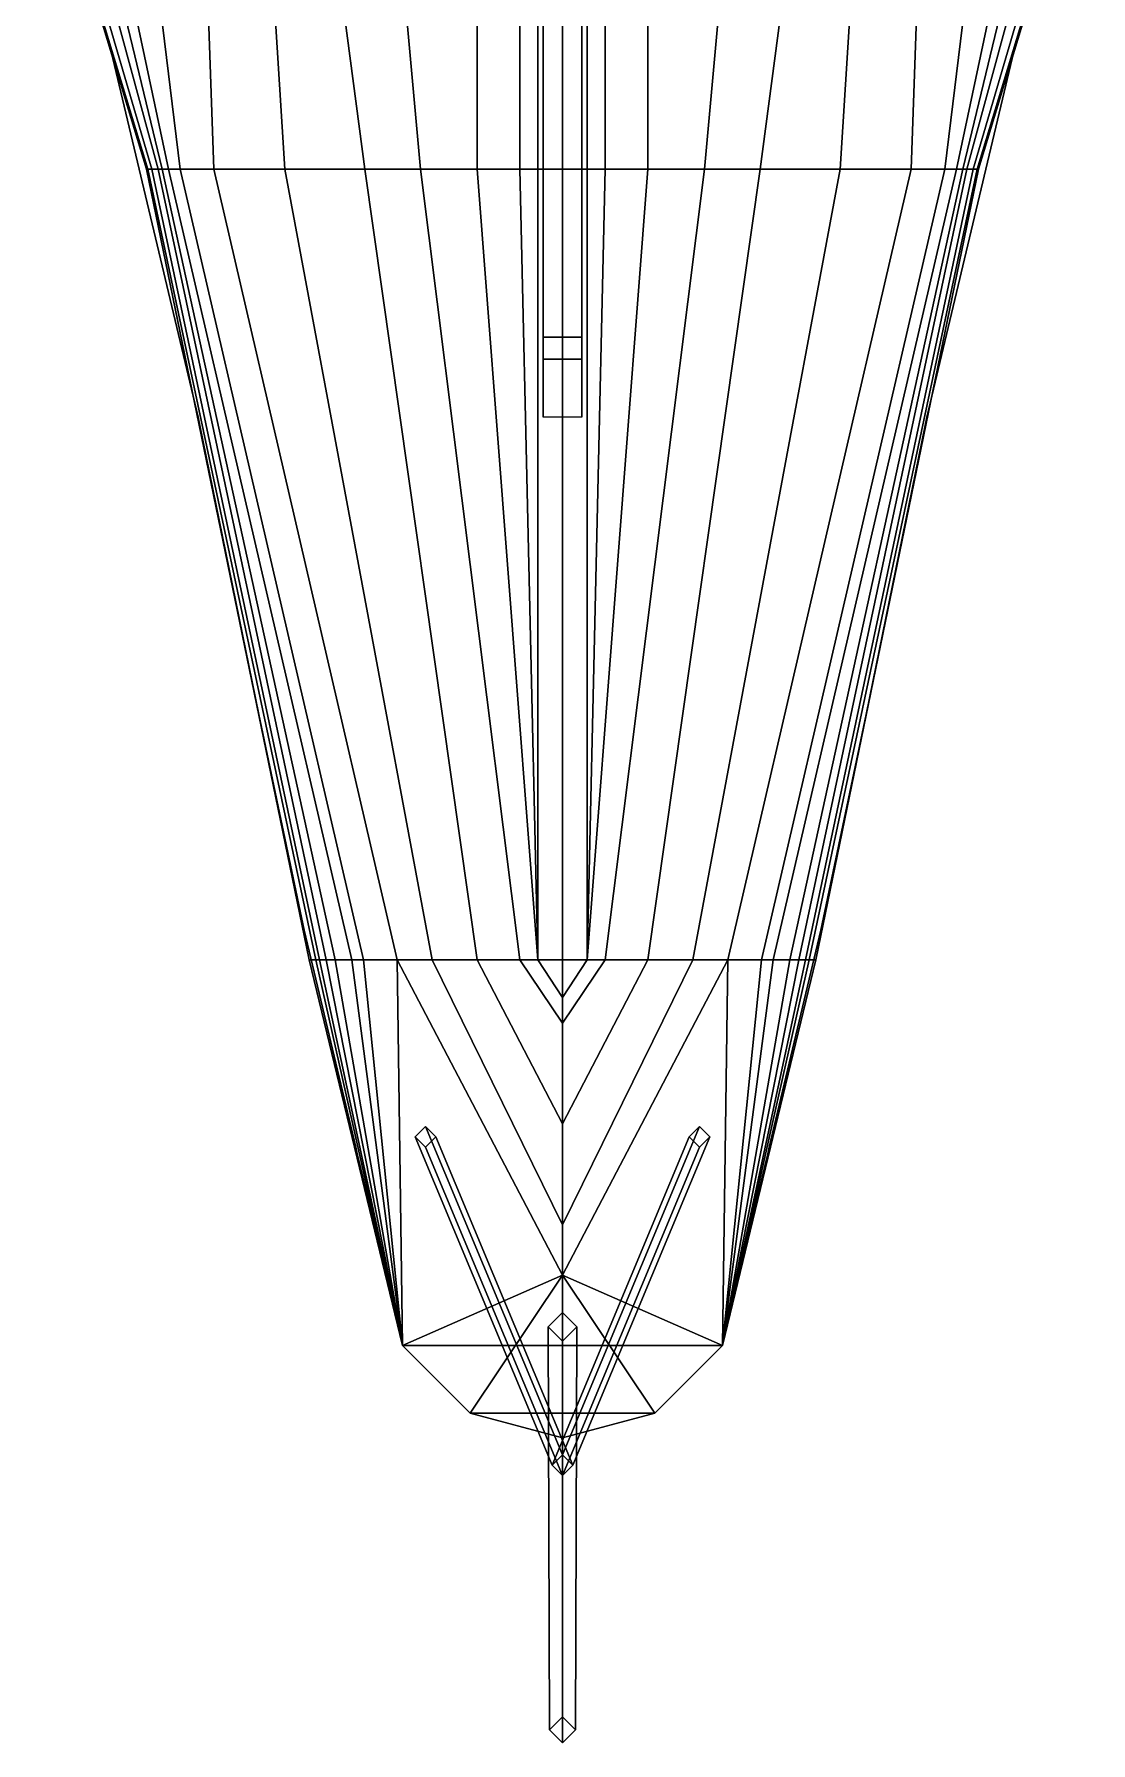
# Model space of a CAD drawing. Extents: x -12 to 12, y -95 to 93.
# Drawn here: x -4.09 to 4.09, y -95.25 to -82.03 of the extents above; entities that cross this region are included whole.
import ezdxf

# ---------------------------------------------------------------- set-up
doc = ezdxf.new("R2010")
doc.units = 0
doc.layers.get('0').update_dxf_attribs({"linetype": 'CONTINUOUS'})
doc.layers.add('RAILINGS', color=6, linetype='CONTINUOUS')
doc.layers.add('SUPERSCTUCTURE', color=3, linetype='CONTINUOUS')

msp = doc.modelspace()

# ---------------------------------------------------------------- linework, layer by layer
for points in [[(-0.15, -78.86, -3.36), (-0.15, -79.2, -5.42), (-0.15, -84.54, -5.45), (-0.15, -84.99, -1.73)], [(0.15, -84.54, -5.45), (0.15, -79.2, -5.42), (0.15, -78.86, -3.36), (0.15, -84.99, -1.73)], [(-0.15, -79.2, -5.42), (-0.15, -79.32, -5.58), (-0.15, -84.37, -5.62), (-0.15, -84.54, -5.45)], [(0.15, -84.37, -5.62), (0.15, -79.32, -5.58), (0.15, -79.2, -5.42), (0.15, -84.54, -5.45)], [(-0.15, -84.37, -5.62), (-0.15, -79.32, -5.58), (0.15, -79.32, -5.58), (0.15, -84.37, -5.62)], [(-4.09, -80.2, 4.28), (-4.08, -80.2, 3.84), (-3.21, -83.07, 3.96), (-3.22, -83.07, 4.29)], [(-4.08, -80.2, 3.84), (-4.02, -80.2, 3.49), (-3.18, -83.07, 3.73), (-3.21, -83.07, 3.96)], [(-4.02, -80.2, 3.49), (-3.91, -80.2, 2.96), (-3.13, -83.07, 3.55), (-3.18, -83.07, 3.73)], [(-3.91, -80.2, 2.96), (-3.79, -80.2, 2.52), (-3.1, -83.07, 3.27), (-3.13, -83.07, 3.55)], [(-3.79, -80.2, 2.52), (-3.66, -80.2, 1.99), (-3.05, -83.07, 2.97), (-3.1, -83.07, 3.27)], [(-3.66, -80.2, 1.99), (-3.31, -80.2, 1), (-2.96, -83.07, 2.56), (-3.05, -83.07, 2.97)], [(-3.31, -80.2, 1), (-2.8, -80.2, -0.11), (-2.7, -83.07, 1.67), (-2.96, -83.07, 2.56)], [(-2.8, -80.2, -0.11), (-2.33, -80.2, -0.86), (-2.15, -83.07, 0.26), (-2.7, -83.07, 1.67)], [(-2.33, -80.2, -0.86), (-1.91, -80.2, -1.5), (-1.53, -83.07, -0.86), (-2.15, -83.07, 0.26)], [(-1.91, -80.2, -1.5), (-1.36, -80.2, -2.02), (-1.1, -83.07, -1.39), (-1.53, -83.07, -0.86)], [(-1.36, -80.2, -2.02), (-0.66, -80.2, -2.57), (-0.66, -83.07, -1.77), (-1.1, -83.07, -1.39)], [(-0.66, -80.2, -2.57), (-0.33, -80.2, -2.76), (-0.33, -83.07, -2.02), (-0.66, -83.07, -1.77)], [(-0.33, -80.2, -2.76), (-0.19, -80.2, -2.83), (-0.19, -83.07, -2.11), (-0.33, -83.07, -2.02)], [(0, -83.07, -2.2), (-0.19, -83.07, -2.11), (-0.19, -80.2, -2.83), (0, -80.2, -2.85)], [(0, -80.2, -2.85), (0.19, -80.2, -2.83), (0.19, -83.07, -2.11), (0, -83.07, -2.2)], [(0.33, -83.07, -2.02), (0.19, -83.07, -2.11), (0.19, -80.2, -2.83), (0.33, -80.2, -2.76)], [(0.66, -83.07, -1.77), (0.33, -83.07, -2.02), (0.33, -80.2, -2.76), (0.66, -80.2, -2.57)], [(1.1, -83.07, -1.39), (0.66, -83.07, -1.77), (0.66, -80.2, -2.57), (1.36, -80.2, -2.02)], [(1.53, -83.07, -0.86), (1.1, -83.07, -1.39), (1.36, -80.2, -2.02), (1.91, -80.2, -1.5)], [(2.15, -83.07, 0.26), (1.53, -83.07, -0.86), (1.91, -80.2, -1.5), (2.33, -80.2, -0.86)], [(2.7, -83.07, 1.67), (2.15, -83.07, 0.26), (2.33, -80.2, -0.86), (2.8, -80.2, -0.11)], [(2.96, -83.07, 2.56), (2.7, -83.07, 1.67), (2.8, -80.2, -0.11), (3.31, -80.2, 1)], [(3.05, -83.07, 2.97), (2.96, -83.07, 2.56), (3.31, -80.2, 1), (3.66, -80.2, 1.99)], [(3.1, -83.07, 3.27), (3.05, -83.07, 2.97), (3.66, -80.2, 1.99), (3.79, -80.2, 2.52)], [(3.13, -83.07, 3.55), (3.1, -83.07, 3.27), (3.79, -80.2, 2.52), (3.91, -80.2, 2.96)], [(3.18, -83.07, 3.73), (3.13, -83.07, 3.55), (3.91, -80.2, 2.96), (4.02, -80.2, 3.49)], [(3.21, -83.07, 3.96), (3.18, -83.07, 3.73), (4.02, -80.2, 3.49), (4.08, -80.2, 3.84)], [(3.22, -83.07, 4.29), (3.21, -83.07, 3.96), (4.08, -80.2, 3.84), (4.09, -80.2, 4.28)], [(-3.22, -83.07, 4.29), (-3.21, -83.07, 3.96), (-1.91, -89.19, 4.09), (-1.96, -89.19, 4.35)], [(-3.21, -83.07, 3.96), (-3.18, -83.07, 3.73), (-1.88, -89.19, 3.88), (-1.91, -89.19, 4.09)], [(-3.18, -83.07, 3.73), (-3.13, -83.07, 3.55), (-1.83, -89.19, 3.7), (-1.88, -89.19, 3.88)], [(-3.13, -83.07, 3.55), (-3.1, -83.07, 3.27), (-1.76, -89.19, 3.42), (-1.83, -89.19, 3.7)], [(-3.1, -83.07, 3.27), (-3.05, -83.07, 2.97), (-1.63, -89.19, 2.99), (-1.76, -89.19, 3.42)], [(-3.05, -83.07, 2.97), (-2.96, -83.07, 2.56), (-1.54, -89.19, 2.56), (-1.63, -89.19, 2.99)], [(-2.96, -83.07, 2.56), (-2.7, -83.07, 1.67), (-1.28, -89.19, 1.89), (-1.54, -89.19, 2.56)], [(-2.7, -83.07, 1.67), (-2.15, -83.07, 0.26), (-1.01, -89.19, 1.24), (-1.28, -89.19, 1.89)], [(-2.15, -83.07, 0.26), (-1.53, -83.07, -0.86), (-0.66, -89.19, 0.59), (-1.01, -89.19, 1.24)], [(-1.53, -83.07, -0.86), (-1.1, -83.07, -1.39), (-0.33, -89.19, 0.19), (-0.66, -89.19, 0.59)], [(-1.1, -83.07, -1.39), (-0.66, -83.07, -1.77), (-0.19, -89.19, 0.1), (-0.33, -89.19, 0.19)], [(-0.66, -83.07, -1.77), (-0.33, -83.07, -2.02), (-0.19, -89.19, 0.1)], [(-0.33, -83.07, -2.02), (-0.19, -83.07, -2.11), (-0.19, -89.19, 0.1)], [(0, -89.19, 0.07), (-0.19, -89.19, 0.1), (-0.19, -83.07, -2.11), (0, -83.07, -2.2)], [(0, -83.07, -2.2), (0.19, -83.07, -2.11), (0.19, -89.19, 0.1), (0, -89.19, 0.07)], [(0.19, -89.19, 0.1), (0.19, -89.19, 0.1), (0.19, -83.07, -2.11), (0.33, -83.07, -2.02)], [(0.19, -89.19, 0.1), (0.19, -89.19, 0.1), (0.33, -83.07, -2.02), (0.66, -83.07, -1.77)], [(0.33, -89.19, 0.19), (0.19, -89.19, 0.1), (0.66, -83.07, -1.77), (1.1, -83.07, -1.39)], [(0.66, -89.19, 0.59), (0.33, -89.19, 0.19), (1.1, -83.07, -1.39), (1.53, -83.07, -0.86)], [(1.01, -89.19, 1.24), (0.66, -89.19, 0.59), (1.53, -83.07, -0.86), (2.15, -83.07, 0.26)], [(1.28, -89.19, 1.89), (1.01, -89.19, 1.24), (2.15, -83.07, 0.26), (2.7, -83.07, 1.67)], [(1.54, -89.19, 2.56), (1.28, -89.19, 1.89), (2.7, -83.07, 1.67), (2.96, -83.07, 2.56)], [(1.63, -89.19, 2.99), (1.54, -89.19, 2.56), (2.96, -83.07, 2.56), (3.05, -83.07, 2.97)], [(1.76, -89.19, 3.42), (1.63, -89.19, 2.99), (3.05, -83.07, 2.97), (3.1, -83.07, 3.27)], [(1.83, -89.19, 3.7), (1.76, -89.19, 3.42), (3.1, -83.07, 3.27), (3.13, -83.07, 3.55)], [(1.88, -89.19, 3.88), (1.83, -89.19, 3.7), (3.13, -83.07, 3.55), (3.18, -83.07, 3.73)], [(1.91, -89.19, 4.09), (1.88, -89.19, 3.88), (3.18, -83.07, 3.73), (3.21, -83.07, 3.96)], [(1.96, -89.19, 4.35), (1.91, -89.19, 4.09), (3.21, -83.07, 3.96), (3.22, -83.07, 4.29)], [(-0.15, -84.54, -5.45), (-0.15, -84.37, -5.62), (0.15, -84.37, -5.62), (0.15, -84.54, -5.45)], [(-0.15, -84.99, -1.73), (-0.15, -84.54, -5.45), (0.15, -84.54, -5.45), (0.15, -84.99, -1.73)], [(-1.91, -89.19, 4.09), (-1.238, -92.175, 4.09), (-1.238, -92.175, 4.35), (-1.96, -89.19, 4.35)], [(-1.88, -89.19, 3.88), (-1.238, -92.175, 4.09), (-1.238, -92.175, 4.09), (-1.91, -89.19, 4.09)], [(-1.83, -89.19, 3.7), (-1.238, -92.175, 4.09), (-1.238, -92.175, 4.09), (-1.88, -89.19, 3.88)], [(-1.76, -89.19, 3.42), (-1.76, -89.19, 3.42), (-1.238, -92.175, 4.09), (-1.83, -89.19, 3.7)], [(-1.63, -89.19, 2.99), (-1.63, -89.19, 2.99), (-1.238, -92.175, 4.09), (-1.76, -89.19, 3.42)], [(-1.54, -89.19, 2.56), (-1.54, -89.19, 2.56), (-1.238, -92.175, 4.09), (-1.63, -89.19, 2.99)], [(-1.28, -89.19, 1.89), (-1.28, -89.19, 1.89), (-1.238, -92.175, 4.09), (-1.54, -89.19, 2.56)], [(0, -91.63, 1.89), (0, -91.63, 1.89), (-1.238, -92.175, 4.09), (-1.28, -89.19, 1.89)], [(-1.28, -89.19, 1.89), (-1.01, -89.19, 1.24), (0, -91.24, 1.24), (0, -91.63, 1.89)], [(-1.01, -89.19, 1.24), (-0.66, -89.19, 0.59), (0, -90.46, 0.59), (0, -91.24, 1.24)], [(-0.66, -89.19, 0.59), (-0.33, -89.19, 0.19), (0, -89.68, 0.19), (0, -90.46, 0.59)], [(-0.33, -89.19, 0.19), (-0.19, -89.19, 0.1), (0, -89.48, 0.1), (0, -89.68, 0.19)], [(0, -89.48, 0.1), (0, -89.48, 0.1), (-0.19, -89.19, 0.1), (0, -89.19, 0.07)], [(-0.19, -89.19, 0.1), (-0.19, -89.19, 0.1), (0, -89.48, 0.1)], [(-0.19, -89.19, 0.1), (-0.19, -89.19, 0.1), (0, -89.48, 0.1)], [(1.238, -92.175, 4.09), (0, -91.63, 1.89), (1.28, -89.19, 1.89), (1.238, -92.175, 4.09)], [(0, -90.46, 0.59), (0, -89.68, 0.19), (0.33, -89.19, 0.19), (0.66, -89.19, 0.59)], [(0, -89.19, 0.07), (0.19, -89.19, 0.1), (0, -89.48, 0.1)], [(0, -89.68, 0.19), (0, -89.48, 0.1), (0.19, -89.19, 0.1), (0.33, -89.19, 0.19)], [(0, -89.48, 0.1), (0, -89.48, 0.1), (0.19, -89.19, 0.1)], [(0, -89.48, 0.1), (0, -89.48, 0.1), (0.19, -89.19, 0.1)], [(0, -91.63, 1.89), (0, -91.24, 1.24), (1.01, -89.19, 1.24), (1.28, -89.19, 1.89)], [(0, -91.24, 1.24), (0, -90.46, 0.59), (0.66, -89.19, 0.59), (1.01, -89.19, 1.24)], [(1.238, -92.175, 4.09), (1.28, -89.19, 1.89), (1.54, -89.19, 2.56), (1.238, -92.175, 4.09)], [(1.238, -92.175, 4.09), (1.54, -89.19, 2.56), (1.63, -89.19, 2.99), (1.238, -92.175, 4.09)], [(1.238, -92.175, 4.09), (1.63, -89.19, 2.99), (1.76, -89.19, 3.42), (1.238, -92.175, 4.09)], [(1.238, -92.175, 4.09), (1.76, -89.19, 3.42), (1.83, -89.19, 3.7), (1.238, -92.175, 4.09)], [(1.238, -92.175, 4.09), (1.83, -89.19, 3.7), (1.88, -89.19, 3.88), (1.238, -92.175, 4.09)], [(1.238, -92.175, 4.09), (1.88, -89.19, 3.88), (1.91, -89.19, 4.09), (1.238, -92.175, 4.09)], [(1.238, -92.175, 4.09), (1.91, -89.19, 4.09), (1.96, -89.19, 4.35), (1.238, -92.175, 4.35)], [(-1.06, -90.48, 4.35), (-1.14, -90.56, 4.35), (-0.08, -93.1, 7.29), (0, -93.02, 7.29)], [(-1.14, -90.56, 4.35), (-1.06, -90.64, 4.35), (0, -93.18, 7.29), (-0.08, -93.1, 7.29)], [(-0.98, -90.56, 4.35), (-1.06, -90.48, 4.35), (0, -93.02, 7.29), (0.08, -93.1, 7.29)], [(-1.06, -90.64, 4.35), (-0.98, -90.56, 4.35), (0.08, -93.1, 7.29), (0, -93.18, 7.29)], [(1.06, -90.48, 4.35), (0.98, -90.56, 4.35), (-0.08, -93.1, 7.29), (0, -93.02, 7.29)], [(0.98, -90.56, 4.35), (1.06, -90.64, 4.35), (0, -93.18, 7.29), (-0.08, -93.1, 7.29)], [(1.14, -90.56, 4.35), (1.06, -90.48, 4.35), (0, -93.02, 7.29), (0.08, -93.1, 7.29)], [(1.06, -90.64, 4.35), (1.14, -90.56, 4.35), (0.08, -93.1, 7.29), (0, -93.18, 7.29)], [(0, -91.63, 1.89), (0, -91.63, 1.89), (-0.715, -92.698, 4.09), (-1.238, -92.175, 4.09)], [(0, -91.63, 1.89), (0, -91.63, 1.89), (0, -92.89, 4.09), (-0.715, -92.698, 4.09)], [(0, -91.63, 1.89), (0, -91.63, 1.89), (1.238, -92.175, 4.09), (0.715, -92.698, 4.09)], [(0, -91.63, 1.89), (0, -91.63, 1.89), (0.715, -92.698, 4.09), (0, -92.89, 4.09)], [(0, -91.92, 4.35), (-0.11, -92.03, 4.35), (-0.1, -95.15, 12.78), (0, -95.05, 12.78)], [(-0.11, -92.03, 4.35), (0, -92.14, 4.35), (0, -95.25, 12.78), (-0.1, -95.15, 12.78)], [(0.11, -92.03, 4.35), (0, -91.92, 4.35), (0, -95.05, 12.78), (0.1, -95.15, 12.78)], [(0, -92.14, 4.35), (0.11, -92.03, 4.35), (0.1, -95.15, 12.78), (0, -95.25, 12.78)], [(-1.238, -92.175, 4.09), (-0.715, -92.698, 4.09), (-0.715, -92.698, 4.35), (-1.238, -92.175, 4.35)], [(0.715, -92.698, 4.09), (1.238, -92.175, 4.09), (1.238, -92.175, 4.35), (0.715, -92.698, 4.35)], [(-0.715, -92.698, 4.09), (0, -92.89, 4.09), (0, -92.89, 4.35), (-0.715, -92.698, 4.35)], [(0, -92.89, 4.09), (0.715, -92.698, 4.09), (0.715, -92.698, 4.35), (0, -92.89, 4.35)], [(0, -95.25, 12.78), (0.1, -95.15, 12.78), (0, -95.05, 12.78), (-0.1, -95.15, 12.78)]]:
    msp.add_3dface(points)
at = {"layer": 'RAILINGS'}
for points in [[(-3.52, -82.05, 4.28), (-3.54, -82, 4.28), (-3.54, -82, 5.46), (-3.52, -82.05, 5.46)], [(-3.52, -82.05, 5.46), (-3.54, -82, 5.46), (-3.54, -82, 4.28), (-3.52, -82.05, 4.28)], [(-2.82, -84.99, 4.91), (-2.82, -84.99, 4.96), (-3.52, -82.05, 4.94), (-3.52, -82.05, 4.89)], [(-3.52, -82.05, 4.89), (-3.52, -82.05, 4.94), (-2.82, -84.99, 4.96), (-2.82, -84.99, 4.91)], [(-3.52, -82.05, 5.41), (-3.52, -82.05, 5.46), (-2.82, -84.99, 5.48), (-2.82, -84.99, 5.43)], [(-2.82, -84.99, 5.43), (-2.82, -84.99, 5.48), (-3.52, -82.05, 5.46), (-3.52, -82.05, 5.41)], [(2.82, -84.99, 5.43), (2.82, -84.99, 5.48), (3.52, -82.05, 5.46), (3.52, -82.05, 5.41)], [(3.52, -82.05, 5.41), (3.52, -82.05, 5.46), (2.82, -84.99, 5.48), (2.82, -84.99, 5.43)], [(3.52, -82.05, 4.89), (3.52, -82.05, 4.94), (2.82, -84.99, 4.96), (2.82, -84.99, 4.91)], [(2.82, -84.99, 4.91), (2.82, -84.99, 4.96), (3.52, -82.05, 4.94), (3.52, -82.05, 4.89)], [(3.52, -82.05, 5.46), (3.54, -82, 5.46), (3.54, -82, 4.28), (3.52, -82.05, 4.28)], [(3.52, -82.05, 4.28), (3.54, -82, 4.28), (3.54, -82, 5.46), (3.52, -82.05, 5.46)], [(-2.81, -85.04, 4.3), (-2.82, -84.99, 4.3), (-2.82, -84.99, 5.48), (-2.81, -85.04, 5.48)], [(-2.81, -85.04, 5.48), (-2.82, -84.99, 5.48), (-2.82, -84.99, 4.3), (-2.81, -85.04, 4.3)], [(2.81, -85.04, 5.48), (2.82, -84.99, 5.48), (2.82, -84.99, 4.3), (2.81, -85.04, 4.3)], [(2.81, -85.04, 4.3), (2.82, -84.99, 4.3), (2.82, -84.99, 5.48), (2.81, -85.04, 5.48)], [(-2.35, -87.29, 4.94), (-2.35, -87.29, 4.99), (-2.81, -85.04, 4.96), (-2.81, -85.04, 4.91)], [(-2.81, -85.04, 4.91), (-2.81, -85.04, 4.96), (-2.35, -87.29, 4.99), (-2.35, -87.29, 4.94)], [(-2.81, -85.04, 5.43), (-2.81, -85.04, 5.48), (-2.35, -87.29, 5.51), (-2.35, -87.29, 5.46)], [(-2.35, -87.29, 5.46), (-2.35, -87.29, 5.51), (-2.81, -85.04, 5.48), (-2.81, -85.04, 5.43)], [(2.35, -87.29, 5.46), (2.35, -87.29, 5.51), (2.81, -85.04, 5.48), (2.81, -85.04, 5.43)], [(2.81, -85.04, 5.43), (2.81, -85.04, 5.48), (2.35, -87.29, 5.51), (2.35, -87.29, 5.46)], [(2.81, -85.04, 4.91), (2.81, -85.04, 4.96), (2.35, -87.29, 4.99), (2.35, -87.29, 4.94)], [(2.35, -87.29, 4.94), (2.35, -87.29, 4.99), (2.81, -85.04, 4.96), (2.81, -85.04, 4.91)], [(-2.34, -87.34, 4.33), (-2.35, -87.29, 4.33), (-2.35, -87.29, 5.51), (-2.34, -87.34, 5.51)], [(-2.34, -87.34, 5.51), (-2.35, -87.29, 5.51), (-2.35, -87.29, 4.33), (-2.34, -87.34, 4.33)], [(-2.01, -88.91, 4.96), (-2.01, -88.91, 5.01), (-2.34, -87.34, 4.99), (-2.34, -87.34, 4.94)], [(-2.34, -87.34, 4.94), (-2.34, -87.34, 4.99), (-2.01, -88.91, 5.01), (-2.01, -88.91, 4.96)], [(-2.34, -87.34, 5.46), (-2.34, -87.34, 5.51), (-2.01, -88.91, 5.53), (-2.01, -88.91, 5.48)], [(-2.01, -88.91, 5.48), (-2.01, -88.91, 5.53), (-2.34, -87.34, 5.51), (-2.34, -87.34, 5.46)], [(2.01, -88.91, 5.48), (2.01, -88.91, 5.53), (2.34, -87.34, 5.51), (2.34, -87.34, 5.46)], [(2.34, -87.34, 5.46), (2.34, -87.34, 5.51), (2.01, -88.91, 5.53), (2.01, -88.91, 5.48)], [(2.34, -87.34, 4.94), (2.34, -87.34, 4.99), (2.01, -88.91, 5.01), (2.01, -88.91, 4.96)], [(2.01, -88.91, 4.96), (2.01, -88.91, 5.01), (2.34, -87.34, 4.99), (2.34, -87.34, 4.94)], [(2.34, -87.34, 5.51), (2.35, -87.29, 5.51), (2.35, -87.29, 4.33), (2.34, -87.34, 4.33)], [(2.34, -87.34, 4.33), (2.35, -87.29, 4.33), (2.35, -87.29, 5.51), (2.34, -87.34, 5.51)], [(-2, -88.96, 4.35), (-2.01, -88.91, 4.35), (-2.01, -88.91, 5.53), (-2, -88.96, 5.53)], [(-2, -88.96, 5.53), (-2.01, -88.91, 5.53), (-2.01, -88.91, 4.35), (-2, -88.96, 4.35)], [(-2, -88.96, 4.96), (-2, -88.96, 5.01), (-1.6, -90.64, 5.01), (-1.6, -90.64, 4.96)], [(-1.6, -90.64, 4.96), (-1.6, -90.64, 5.01), (-2, -88.96, 5.01), (-2, -88.96, 4.96)], [(-1.6, -90.64, 5.48), (-1.6, -90.64, 5.53), (-2, -88.96, 5.53), (-2, -88.96, 5.48)], [(-2, -88.96, 5.48), (-2, -88.96, 5.53), (-1.6, -90.64, 5.53), (-1.6, -90.64, 5.48)], [(2, -88.96, 5.48), (2, -88.96, 5.53), (1.6, -90.64, 5.53), (1.6, -90.64, 5.48)], [(1.6, -90.64, 5.48), (1.6, -90.64, 5.53), (2, -88.96, 5.53), (2, -88.96, 5.48)], [(1.6, -90.64, 4.96), (1.6, -90.64, 5.01), (2, -88.96, 5.01), (2, -88.96, 4.96)], [(2, -88.96, 4.96), (2, -88.96, 5.01), (1.6, -90.64, 5.01), (1.6, -90.64, 4.96)], [(2, -88.96, 5.53), (2.01, -88.91, 5.53), (2.01, -88.91, 4.35), (2, -88.96, 4.35)], [(2, -88.96, 4.35), (2.01, -88.91, 4.35), (2.01, -88.91, 5.53), (2, -88.96, 5.53)], [(-1.59, -90.69, 5.53), (-1.6, -90.64, 5.53), (-1.6, -90.64, 4.35), (-1.59, -90.69, 4.35)], [(-1.59, -90.69, 4.35), (-1.6, -90.64, 4.35), (-1.6, -90.64, 5.53), (-1.59, -90.69, 5.53)], [(-1.28, -91.96, 4.96), (-1.28, -91.96, 5.01), (-1.59, -90.69, 5.01), (-1.59, -90.69, 4.96)], [(-1.59, -90.69, 4.96), (-1.59, -90.69, 5.01), (-1.28, -91.96, 5.01), (-1.28, -91.96, 4.96)], [(-1.59, -90.69, 5.48), (-1.59, -90.69, 5.53), (-1.28, -91.96, 5.53), (-1.28, -91.96, 5.48)], [(-1.28, -91.96, 5.48), (-1.28, -91.96, 5.53), (-1.59, -90.69, 5.53), (-1.59, -90.69, 5.48)], [(1.28, -91.96, 5.48), (1.28, -91.96, 5.53), (1.59, -90.69, 5.53), (1.59, -90.69, 5.48)], [(1.59, -90.69, 5.48), (1.59, -90.69, 5.53), (1.28, -91.96, 5.53), (1.28, -91.96, 5.48)], [(1.59, -90.69, 4.96), (1.59, -90.69, 5.01), (1.28, -91.96, 5.01), (1.28, -91.96, 4.96)], [(1.28, -91.96, 4.96), (1.28, -91.96, 5.01), (1.59, -90.69, 5.01), (1.59, -90.69, 4.96)], [(1.59, -90.69, 4.35), (1.6, -90.64, 4.35), (1.6, -90.64, 5.53), (1.59, -90.69, 5.53)], [(1.59, -90.69, 5.53), (1.6, -90.64, 5.53), (1.6, -90.64, 4.35), (1.59, -90.69, 4.35)], [(-1.26, -92.01, 5.53), (-1.28, -91.96, 5.53), (-1.28, -91.96, 4.35), (-1.27, -92.01, 4.35)], [(-1.27, -92.01, 4.35), (-1.28, -91.96, 4.35), (-1.28, -91.96, 5.53), (-1.26, -92.01, 5.53)], [(1.27, -92.01, 4.35), (1.28, -91.96, 4.35), (1.28, -91.96, 5.53), (1.26, -92.01, 5.53)], [(1.26, -92.01, 5.53), (1.28, -91.96, 5.53), (1.28, -91.96, 4.35), (1.27, -92.01, 4.35)]]:
    msp.add_3dface(points, dxfattribs=at)
at = {"layer": 'SUPERSCTUCTURE'}
for points in [[(-4.09, -80.2, 4.28), (-3.22, -83.07, 4.29), (3.22, -83.07, 4.29), (4.09, -80.2, 4.28)], [(-3.22, -83.07, 4.29), (-1.96, -89.19, 4.35), (1.96, -89.19, 4.35), (3.22, -83.07, 4.29)], [(-1.96, -89.19, 4.35), (-1.238, -92.175, 4.35), (1.238, -92.175, 4.35), (1.96, -89.19, 4.35)], [(-1.238, -92.175, 4.35), (-0.715, -92.698, 4.35), (0.715, -92.698, 4.35), (1.238, -92.175, 4.35)], [(-0.715, -92.698, 4.35), (0, -92.89, 4.35), (0.715, -92.698, 4.35), (-0.715, -92.698, 4.35)]]:
    msp.add_3dface(points, dxfattribs=at)

doc.saveas('drawing.dxf')
